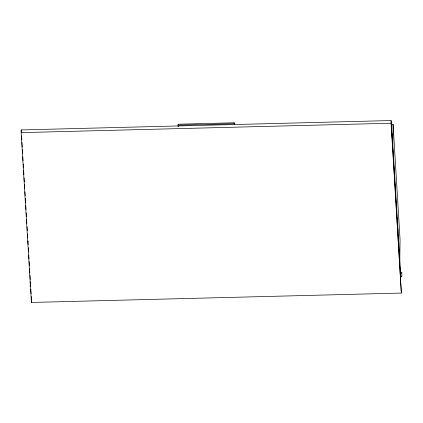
<?xml version="1.0" encoding="UTF-8"?>
<svg xmlns="http://www.w3.org/2000/svg" width="423" height="423" viewBox="0 0 423 423"><rect width="100%" height="100%" fill="white"/><g stroke="black" fill="none" stroke-linecap="round" stroke-linejoin="round"><path stroke-width="0.63" d="M21.15 132.611L21.187 129.935L391.111 120.55L401.353 293.065L31.429 302.45L21.15 132.611L391.074 123.225L391.111 120.55M24.682 187.68L24.724 184.613M27.971 242.03L27.987 240.803M31.429 302.45L31.265 296.481M178.205 126.466L178.136 124.214L234.21 122.792L234.331 124.764M234.21 122.792L234.199 123.728L178.125 125.15M392.142 137.533L392.19 133.853L400.412 269.721L400.364 273.401M392.808 144.042L393.083 124.357L391.175 124.88M394.606 178.294L394.659 174.614M397.895 232.645L397.948 228.959M399.798 259.532L400.073 239.846L393.083 124.357M400.867 277.224L401.797 276.489L401.85 272.809L400.835 272.126M30.234 281.734L29.975 282.241L30.292 282.738M30.181 285.419L29.927 285.927L30.239 286.419M401.596 273.316L401.85 272.809M400.782 275.807L401.797 276.489M391.074 123.225L401.353 293.065M178.136 124.214L178.257 126.186M21.187 129.935L21.346 132.568M21.547 135.857L21.785 139.807M21.943 142.44L22.223 147.051M22.382 149.684L22.62 153.634M22.81 156.78L23.059 160.872M23.249 164.013L23.487 167.957M23.646 170.585L23.894 174.699M24.085 177.819L24.333 181.938M24.481 184.391L24.735 188.521M24.931 191.815L25.169 195.764M25.332 198.398L25.607 203.003M25.766 205.636L26.009 209.586M26.205 212.88L26.448 216.83M26.607 219.463L26.845 223.413M27.046 226.702L27.284 230.651M27.479 233.945L27.722 237.895M27.918 241.184L28.13 244.658M28.32 247.767L28.568 251.891M28.753 255.011L28.997 258.961M29.155 261.594L29.404 265.697M29.594 268.832L29.843 272.93M29.991 275.415L30.239 279.503M30.43 282.659L30.668 286.609M30.826 289.242L31.106 293.848"/></g></svg>
